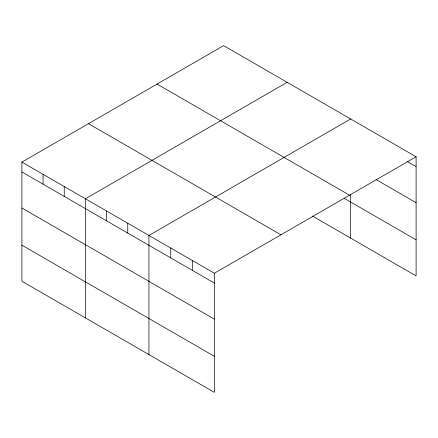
<?xml version="1.0" encoding="UTF-8"?>
<svg xmlns="http://www.w3.org/2000/svg" width="438" height="438" viewBox="0 0 438 438"><rect width="100%" height="100%" fill="white"/><g stroke="black" fill="none" stroke-linecap="round" stroke-linejoin="round"><path stroke-width="0.66" d="M416.1 156.766L214.368 273.23L214.368 392.36L21.9 281.234L21.9 162.109L223.632 45.64L416.1 156.766L416.1 275.891L312.431 216.038M287.147 82.311L85.415 198.781L85.415 317.906M350.657 118.983L148.931 235.447L148.931 354.577M407.258 161.502L416.1 166.604M376.012 179.525L416.1 202.668M157.061 84.074L349.529 195.2M344.191 198.31L416.1 239.827M88.471 123.675L280.939 234.795M21.9 162.109L214.368 273.23M21.9 171.953L214.368 283.074M21.9 208.017L214.368 319.138M21.9 245.171L214.368 356.297M350.657 194.083L350.657 238.108M192.556 260.637L192.556 270.481M170.743 248.045L170.743 257.889M127.759 223.227L127.759 233.071M106.587 211.001L106.587 220.845M64.244 186.555L64.244 196.399M43.072 174.335L43.072 184.174"/></g></svg>
